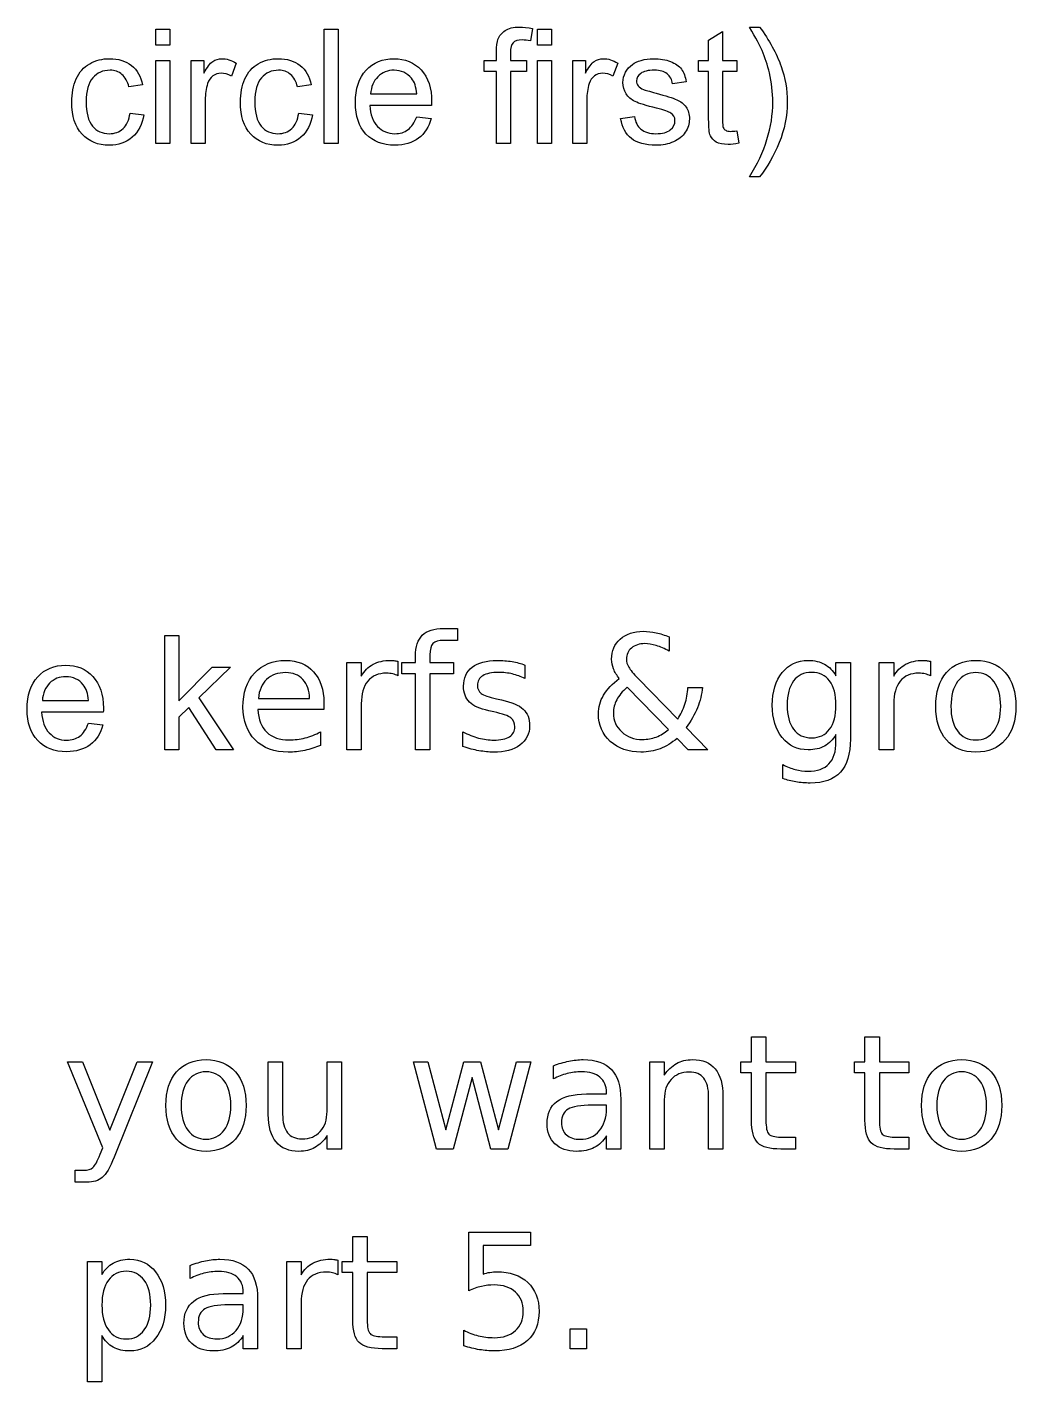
# Model space of a CAD drawing. Extents: x 7 to 424, y 205 to 291.
# Drawn here: x 294.65 to 325.25, y 204.77 to 246.67 of the extents above; entities that cross this region are included whole.
import ezdxf

# ---------------------------------------------------------------- set-up
doc = ezdxf.new("R2010")
doc.units = 0
doc.layers.add('Layer_1', color=7, linetype='CONTINUOUS')

msp = doc.modelspace()

# ---------------------------------------------------------------- linework, layer by layer
at = {"layer": 'Layer_1', "color": 7}
for points in [[(298.637627, 246.111656), (298.637627, 246.610845), (299.071702, 246.610845), (299.071702, 246.111656)], [(303.844203, 243.075509), (303.844203, 246.610845), (304.278279, 246.610845), (304.278279, 243.075509)], [(310.444658, 246.111656), (310.444658, 246.610845), (310.878733, 246.610845), (310.878733, 246.111656)], [(298.637627, 243.075509), (298.637627, 245.63657), (299.071702, 245.63657), (299.071702, 243.075509)], [(310.444658, 243.075509), (310.444658, 245.63657), (310.878733, 245.63657), (310.878733, 243.075509)], [(305.281473, 244.602023)], [(297.836971, 244.013589)], [(303.055613, 244.013589)], [(313.017784, 243.83997)], [(316.608603, 243.463811)], [(317.315199, 242.03612)], [(298.917371, 224.317768), (298.917371, 227.85313), (299.351446, 227.85313), (299.351446, 225.837058), (300.37877, 226.878855), (300.940666, 226.878855), (299.961575, 225.928683), (301.039541, 224.317768), (300.504183, 224.317768), (299.657701, 225.627244), (299.351446, 225.333027), (299.351446, 224.317768)], [(310.056382, 226.939127)], [(324.008496, 227.083828)], [(324.008496, 226.707617)], [(313.557983, 226.52434)], [(295.12396, 225.844281)], [(303.834546, 225.779167)], [(319.680945, 225.699581)], [(300.18827, 214.736597)], [(306.610263, 214.671509), (307.053996, 214.671509), (307.608642, 212.563785), (308.160907, 214.671509), (308.6842, 214.671509), (309.238872, 212.563785), (309.791111, 214.671509), (310.234843, 214.671509), (309.528247, 211.970537), (309.004954, 211.970537), (308.42377, 214.184358), (307.840152, 211.970537), (307.31686, 211.970537)], [(323.570796, 214.736597)], [(300.18827, 214.360412)], [(323.570796, 214.360412)], [(313.022626, 213.511523)], [(316.184185, 213.600767)], [(302.115098, 213.036464)], [(298.476046, 207.144986)], [(301.784713, 207.337921)], [(296.966412, 206.202064)], [(311.455102, 206.409471), (311.963922, 206.409471), (311.963922, 205.796934), (311.455102, 205.796934)]]:
    msp.add_lwpolyline(points, close=True, dxfattribs=at)
for points in [[(310.2903, 246.627725), (310.225186, 246.249107)], [(315.740452, 243.825497), (315.740452, 245.298961), (315.422132, 245.298961), (315.422132, 245.63657), (315.740452, 245.63657), (315.740452, 246.270829), (316.17212, 246.531285), (316.17212, 245.63657), (316.608603, 245.63657), (316.608603, 245.298961), (316.17212, 245.298961), (316.17212, 243.801367)], [(317.004102, 246.671144), (317.315199, 246.671144)], [(299.730065, 243.075509), (299.730065, 245.63657), (300.120722, 245.63657), (300.120722, 245.24832)], [(301.121535, 245.554575), (300.972019, 245.151853)], [(309.176166, 243.075509), (309.176166, 245.298961), (308.792732, 245.298961), (308.792732, 245.63657), (309.176166, 245.63657), (309.176166, 245.909091)], [(309.607834, 245.872869), (309.607834, 245.636517), (310.107023, 245.636517), (310.107023, 245.298909), (309.607834, 245.298909), (309.607834, 243.075456), (309.176166, 243.075509)], [(311.537096, 243.075509), (311.537096, 245.63657), (311.927753, 245.63657), (311.927753, 245.24832)], [(312.928566, 245.554575), (312.77905, 245.151853)], [(298.222839, 244.884174), (297.800802, 244.81906)], [(303.441455, 244.884174), (303.019444, 244.81906)], [(315.048329, 244.975799), (314.623884, 244.917935)], [(300.16414, 244.416338), (300.16414, 243.075509), (299.730065, 243.075509)], [(305.281473, 244.602023), (306.711546, 244.602023)], [(311.971171, 244.416338), (311.971171, 243.075509), (311.537096, 243.075509)], [(297.836971, 244.013589), (298.263823, 243.958133)], [(303.055613, 244.013589), (303.482465, 243.958133)], [(307.167105, 244.2451), (305.257158, 244.2451)], [(306.706519, 243.900242), (306.70673, 243.900242)], [(306.70673, 243.900242), (307.155279, 243.844785)], [(313.017784, 243.83997), (313.447044, 243.907491)], [(316.608603, 243.463759), (316.671309, 243.080324)], [(317.315199, 242.03612), (317.004102, 242.03612)], [(307.965565, 228.070168), (307.965565, 227.70118), (307.54112, 227.70118)], [(307.545936, 228.070168), (307.965565, 228.070168)], [(314.520194, 227.809712), (314.520194, 227.370795)], [(307.116676, 227.257474), (307.116676, 227.018714), (307.847402, 227.018714), (307.847402, 226.673856), (307.116676, 226.673856), (307.116676, 224.317768), (306.670535, 224.317768), (306.670535, 226.673856), (306.246117, 226.673856), (306.246117, 227.018714), (306.670535, 227.018714), (306.670535, 227.206833)], [(304.992098, 225.740591), (304.992098, 224.317768), (304.545958, 224.317768), (304.545958, 227.018714), (304.992098, 227.018714), (304.992098, 226.599111)], [(306.12552, 227.059751), (306.127954, 226.603926)], [(310.056382, 226.939127), (310.056382, 226.519524)], [(319.680945, 226.608742), (319.680945, 227.018714), (320.124677, 227.018714), (320.124677, 224.652968)], [(321.467914, 225.740591), (321.467914, 224.317768), (321.021773, 224.317768), (321.021773, 227.018714), (321.467914, 227.018714), (321.467914, 226.599111)], [(322.601362, 227.059751), (322.60377, 226.603926)], [(313.557984, 226.52434), (314.783057, 225.270321)], [(301.808817, 225.906988), (303.390813, 225.909395)], [(309.178574, 225.89733), (309.330497, 225.863569)], [(314.49609, 224.944777), (313.217941, 226.254253)], [(315.09897, 226.249438), (315.547518, 226.249438)], [(297.009566, 225.487385), (295.099618, 225.487385)], [(295.12396, 225.844281), (296.554033, 225.844281)], [(303.834546, 225.779167), (303.834546, 225.56213), (301.794344, 225.56213)], [(309.089356, 225.4922), (308.934998, 225.528369)], [(296.548953, 225.142527), (296.549191, 225.142527)], [(296.549191, 225.142527), (296.997739, 225.087044)], [(303.730856, 224.874848), (303.730856, 224.455219)], [(308.136777, 224.416643), (308.136777, 224.874848)], [(315.043513, 225.005049), (315.716349, 224.317768), (315.108627, 224.317768), (314.763769, 224.672256)], [(319.680945, 224.573382), (319.680945, 224.792854)], [(318.036268, 223.43271), (318.036268, 223.864378)], [(317.066808, 212.86041), (317.066808, 214.326651), (316.741239, 214.326651), (316.741239, 214.671509), (317.066808, 214.671509), (317.066808, 215.438378), (317.512949, 215.438378)], [(317.512949, 215.438378), (317.512949, 214.671509), (318.426925, 214.671509), (318.426925, 214.326651), (317.512949, 214.326651), (317.512949, 212.86041)], [(320.578041, 212.86041), (320.578041, 214.326651), (320.252497, 214.326651), (320.252497, 214.671509), (320.578041, 214.671509), (320.578041, 215.438378), (321.024181, 215.438378)], [(321.024181, 215.438378), (321.024181, 214.671509), (321.938158, 214.671509), (321.938158, 214.326651), (321.024181, 214.326651), (321.024181, 212.86041)], [(296.913337, 211.81139), (296.992924, 212.013955), (295.900486, 214.671509), (296.370756, 214.671509), (297.214803, 212.55897), (298.058851, 214.671509), (298.529095, 214.671509), (297.342597, 211.719738)], [(302.115098, 213.036464), (302.115098, 214.671509), (302.558831, 214.671509), (302.558831, 213.053344)], [(303.933421, 213.140154), (303.933421, 214.671509), (304.377154, 214.671509), (304.377154, 211.970537), (303.933421, 211.970537), (303.933421, 212.385324)], [(310.939032, 214.138533), (310.939032, 214.548504)], [(314.36827, 213.497077), (314.36827, 211.970537), (313.92213, 211.970537), (313.92213, 214.671509), (314.36827, 214.671509), (314.36827, 214.25188)], [(311.956699, 213.675512), (312.578893, 213.675512), (312.578893, 213.71893)], [(312.578893, 213.229371), (312.578893, 213.328246), (312.137568, 213.328246)], [(313.022626, 213.511523), (313.022626, 211.970537), (312.578893, 211.970537), (312.578893, 212.380509)], [(316.184185, 213.600767), (316.184185, 211.970537), (315.740452, 211.970537), (315.740452, 213.586294)], [(317.971154, 212.341932), (318.426925, 212.341932), (318.426925, 211.970537), (317.971154, 211.970537)], [(321.482387, 212.341932), (321.938158, 212.341932), (321.938158, 211.970537), (321.482387, 211.970537)], [(296.49855, 210.943213), (296.144061, 210.943213), (296.144061, 211.314608), (296.404517, 211.314608)], [(304.729235, 206.686808), (304.729235, 208.153023), (304.403665, 208.153023), (304.403665, 208.49788), (304.729235, 208.49788), (304.729235, 209.264775), (305.175375, 209.264775)], [(305.175375, 209.264775), (305.175375, 208.49788), (306.089352, 208.49788), (306.089352, 208.153023), (305.175375, 208.153023), (305.175375, 206.686808)], [(308.315238, 209.397411), (310.22762, 209.397411), (310.22762, 208.987439), (308.761379, 208.987439), (308.761379, 208.104789)], [(308.315238, 207.588746), (308.315238, 209.397411)], [(296.966412, 206.202064), (296.966412, 204.76961), (296.520272, 204.76961), (296.520272, 208.49788), (296.966412, 208.49788), (296.966412, 208.087909)], [(299.701119, 207.96493), (299.701119, 208.374902)], [(303.130357, 207.219758), (303.130357, 205.796934), (302.684217, 205.796934), (302.684217, 208.49788), (303.130357, 208.49788), (303.130357, 208.078278)], [(304.263806, 208.538917), (304.266214, 208.083093)], [(300.718786, 207.501909), (301.34098, 207.501909), (301.34098, 207.545328)], [(301.34098, 207.055769), (301.34098, 207.154644), (300.899655, 207.154644)], [(301.784713, 207.337921), (301.784713, 205.796934), (301.34098, 205.796934), (301.34098, 206.206906)], [(305.63358, 206.168304), (306.089352, 206.168304), (306.089352, 205.796934), (305.63358, 205.796934)], [(308.163315, 205.881363), (308.163315, 206.370921)]]:
    msp.add_lwpolyline(points, dxfattribs=at)
for points in [[(309.221992, 246.292525), (309.263796, 246.405061), (309.336944, 246.495901), (309.441437, 246.565046)], [(309.441437, 246.565046), (309.547553, 246.635778), (309.695464, 246.671144), (309.88517, 246.671144)], [(309.88517, 246.671144), (310.007355, 246.671144), (310.142398, 246.656671), (310.2903, 246.627725)], [(317.392378, 245.947667), (317.329672, 246.092359), (317.200246, 246.333518), (317.004102, 246.671144)], [(317.315199, 246.671144), (317.617459, 246.267601), (317.840935, 245.862453), (317.985627, 245.455701)], [(309.176166, 245.909091), (309.176166, 246.081123), (309.191441, 246.208934), (309.221992, 246.292525)], [(309.689828, 246.188782), (309.635165, 246.132514), (309.607834, 246.027209), (309.607834, 245.872869)], [(309.969572, 246.273184), (309.837739, 246.273184), (309.744491, 246.24505), (309.689828, 246.188782)], [(310.225186, 246.249107), (310.135157, 246.265158), (310.049952, 246.273184), (309.969572, 246.273184)], [(296.587794, 245.537695), (296.775895, 245.642205), (296.980074, 245.694461), (297.200331, 245.694461)], [(297.200331, 245.694461), (297.478461, 245.694461), (297.705949, 245.62372), (297.882797, 245.482238)], [(300.120722, 245.24832), (300.220399, 245.429983), (300.312042, 245.54976), (300.395651, 245.607651)], [(300.395651, 245.607651), (300.480864, 245.665524), (300.574112, 245.694461), (300.675395, 245.694461)], [(300.675395, 245.694461), (300.821691, 245.694461), (300.970405, 245.647832), (301.121535, 245.554575)], [(301.806409, 245.537695), (301.99451, 245.642205), (302.198689, 245.694461), (302.418946, 245.694461)], [(302.418946, 245.694461), (302.697076, 245.694461), (302.924565, 245.62372), (303.101412, 245.482238)], [(305.141614, 245.337538), (305.363476, 245.575486), (305.651255, 245.694461), (306.00495, 245.694461)], [(306.00495, 245.694461), (306.347391, 245.694461), (306.627135, 245.577903), (306.844181, 245.344787)], [(311.927753, 245.24832), (312.027431, 245.429983), (312.119073, 245.54976), (312.202682, 245.607651)], [(312.202682, 245.607651), (312.287895, 245.665524), (312.381143, 245.694461), (312.482426, 245.694461)], [(312.482426, 245.694461), (312.628723, 245.694461), (312.777436, 245.647832), (312.928566, 245.554575)], [(313.38193, 245.515999), (313.449451, 245.565847), (313.541094, 245.607651), (313.656858, 245.641412)], [(313.656858, 245.641412), (313.77421, 245.676778), (313.899614, 245.694461), (314.033069, 245.694461)], [(314.033069, 245.694461), (314.234029, 245.694461), (314.410065, 245.665524), (314.561178, 245.607651)], [(314.561178, 245.607651), (314.713913, 245.54976), (314.826458, 245.470976), (314.898812, 245.371299)], [(317.621481, 245.253136), (317.566818, 245.494295), (317.49045, 245.725805), (317.392378, 245.947667)], [(296.170599, 245.072266), (296.262233, 245.279665), (296.401298, 245.434807), (296.587794, 245.537695)], [(297.217211, 245.337538), (296.998559, 245.337538), (296.820909, 245.258762), (296.684261, 245.101212)], [(297.586172, 245.20731), (297.48489, 245.294128), (297.361903, 245.337538), (297.217211, 245.337538)], [(297.800802, 244.81906), (297.760621, 244.991092), (297.689078, 245.120509), (297.586172, 245.20731)], [(297.882797, 245.482238), (298.059644, 245.342362), (298.172992, 245.143007), (298.222839, 244.884174)], [(300.398058, 245.159103), (300.322493, 245.102817), (300.268633, 245.024033), (300.236477, 244.92275)], [(300.653672, 245.245913), (300.558828, 245.245913), (300.473623, 245.216976), (300.398058, 245.159103)], [(300.972019, 245.151853), (300.865903, 245.214559), (300.759788, 245.245913), (300.653672, 245.245913)], [(301.389214, 245.072266), (301.480848, 245.279665), (301.619913, 245.434807), (301.806409, 245.537695)], [(302.435826, 245.337538), (302.217175, 245.337538), (302.039524, 245.258762), (301.902876, 245.101212)], [(302.804814, 245.20731), (302.703514, 245.294128), (302.580518, 245.337538), (302.435826, 245.337538)], [(303.019444, 244.81906), (302.979245, 244.991092), (302.907702, 245.120509), (302.804814, 245.20731)], [(303.101412, 245.482238), (303.278277, 245.342362), (303.391625, 245.143007), (303.441455, 244.884174)], [(304.808821, 244.334344), (304.808821, 244.765209), (304.919752, 245.099607), (305.141614, 245.337538)], [(305.50576, 245.13738), (305.370717, 245.003942), (305.295954, 244.82549), (305.281473, 244.602023)], [(306.009765, 245.337538), (305.81041, 245.337538), (305.642409, 245.270819), (305.50576, 245.13738)], [(306.547557, 245.086739), (306.409286, 245.253938), (306.230022, 245.337538), (306.009765, 245.337538)], [(306.844181, 245.344787), (307.061228, 245.111672), (307.169751, 244.783694), (307.169751, 244.360855)], [(312.20509, 245.159103), (312.129525, 245.102817), (312.075664, 245.024033), (312.043508, 244.92275)], [(312.460703, 245.245913), (312.365859, 245.245913), (312.280655, 245.216976), (312.20509, 245.159103)], [(312.77905, 245.151853), (312.672935, 245.214559), (312.566819, 245.245913), (312.460703, 245.245913)], [(313.090147, 244.956511), (313.090147, 245.07067), (313.115865, 245.175974), (313.1673, 245.272424)], [(313.1673, 245.272424), (313.220358, 245.370496), (313.291901, 245.451688), (313.38193, 245.515999)], [(313.63757, 245.238663), (313.552357, 245.172746), (313.50975, 245.095576), (313.50975, 245.007153)], [(314.064396, 245.337538), (313.865041, 245.337538), (313.722766, 245.304579), (313.63757, 245.238663)], [(314.45508, 245.226624), (314.363446, 245.300567), (314.233218, 245.337538), (314.064396, 245.337538)], [(314.623884, 244.917935), (314.604605, 245.049768), (314.548337, 245.152665), (314.45508, 245.226624)], [(314.898812, 245.371299), (314.97115, 245.273226), (315.020988, 245.141393), (315.048329, 244.975799)], [(317.725171, 244.353632), (317.725171, 244.655874), (317.690608, 244.955709), (317.621481, 245.253136)], [(317.985627, 245.455701), (318.109417, 245.105234), (318.171311, 244.73868), (318.171311, 244.356039)], [(296.033121, 244.346382), (296.033121, 244.622907), (296.078947, 244.864868), (296.170599, 245.072266)], [(296.684261, 245.101212), (296.547595, 244.945266), (296.479262, 244.697678), (296.479262, 244.358447)], [(300.236477, 244.92275), (300.188253, 244.76841), (300.16414, 244.599606), (300.16414, 244.416338)], [(301.251763, 244.346382), (301.251763, 244.622907), (301.29758, 244.864868), (301.389214, 245.072266)], [(301.902876, 245.101212), (301.766228, 244.945266), (301.697903, 244.697678), (301.697903, 244.358447)], [(306.711546, 244.602023), (306.692249, 244.817446), (306.637586, 244.979018), (306.547557, 245.086739)], [(312.043508, 244.92275), (311.995284, 244.76841), (311.971171, 244.599606), (311.971171, 244.416338)], [(313.18418, 244.611653), (313.121492, 244.716164), (313.090147, 244.831116), (313.090147, 244.956511)], [(313.50975, 245.007153), (313.50975, 244.950884), (313.527433, 244.900243), (313.562799, 244.855229)], [(313.562799, 244.855229), (313.598165, 244.808609), (313.65363, 244.770024), (313.729195, 244.739474)], [(313.729195, 244.739474), (313.772605, 244.723422), (313.900416, 244.686442), (314.11263, 244.628534)], [(296.351468, 243.360068), (296.139237, 243.589974), (296.033121, 243.918745), (296.033121, 244.346382)], [(296.479262, 244.358447), (296.479262, 244.014401), (296.545178, 243.764405), (296.677011, 243.608459)], [(301.570083, 243.360068), (301.35787, 243.589974), (301.251763, 243.918745), (301.251763, 244.346382)], [(301.697903, 244.358447), (301.697903, 244.014401), (301.76382, 243.764405), (301.895653, 243.608459)], [(305.136799, 243.362476), (304.918147, 243.593986), (304.808821, 243.917942), (304.808821, 244.334344)], [(307.169751, 244.360855), (307.169751, 244.335137), (307.168869, 244.296552), (307.167105, 244.2451)], [(313.463924, 244.368104), (313.34174, 244.427583), (313.248492, 244.508766), (313.18418, 244.611653)], [(314.127102, 244.160698), (313.808773, 244.241078), (313.587714, 244.310214), (313.463924, 244.368104)], [(314.11263, 244.628534), (314.419705, 244.546548), (314.633532, 244.479027), (314.754112, 244.425969)], [(314.754112, 244.425969), (314.876296, 244.374534), (314.971961, 244.298978), (315.041105, 244.1993)], [(317.004102, 242.03612), (317.484815, 242.807821), (317.725171, 243.580325), (317.725171, 244.353632)], [(318.171311, 244.356039), (318.171311, 243.921964), (318.087712, 243.502352), (317.920513, 243.097205)], [(297.619933, 243.53128), (297.734092, 243.635791), (297.806438, 243.79656), (297.836971, 244.013589)], [(298.263823, 243.958133), (298.217204, 243.663916), (298.097427, 243.433208), (297.904493, 243.266009)], [(302.838575, 243.53128), (302.952716, 243.635791), (303.025062, 243.79656), (303.055613, 244.013589)], [(303.482465, 243.958133), (303.435828, 243.663916), (303.316051, 243.433208), (303.123134, 243.266009)], [(305.257158, 244.2451), (305.273209, 243.963759), (305.352787, 243.748327), (305.495891, 243.598802)], [(306.438813, 243.499927), (306.551367, 243.583535), (306.640602, 243.716974), (306.706519, 243.900242)], [(313.447044, 243.907491), (313.471156, 243.735459), (313.537875, 243.603626), (313.647201, 243.511992)], [(314.570835, 244.013589), (314.511357, 244.052183), (314.363446, 244.101219), (314.127102, 244.160698)], [(314.698655, 243.782079), (314.698655, 243.880151), (314.656048, 243.957321), (314.570835, 244.013589)], [(315.041105, 244.1993), (315.110232, 244.099605), (315.144796, 243.975807), (315.144796, 243.827905)], [(296.677011, 243.608459), (296.808844, 243.452514), (296.980868, 243.374541), (297.193081, 243.374541)], [(297.193081, 243.374541), (297.363508, 243.374541), (297.505792, 243.426787), (297.619933, 243.53128)], [(301.895653, 243.608459), (302.027486, 243.452514), (302.199509, 243.374541), (302.411723, 243.374541)], [(302.411723, 243.374541), (302.582132, 243.374541), (302.724416, 243.426787), (302.838575, 243.53128)], [(305.495891, 243.598802), (305.638978, 243.449295), (305.817439, 243.374541), (306.031276, 243.374541)], [(306.031276, 243.374541), (306.190431, 243.374541), (306.326277, 243.416336), (306.438813, 243.499927)], [(307.155279, 243.844785), (307.084529, 243.582724), (306.953498, 243.379348), (306.762187, 243.234656)], [(313.350577, 243.225025), (313.176957, 243.363279), (313.066026, 243.56826), (313.017784, 243.83997)], [(313.647201, 243.511992), (313.758132, 243.420358), (313.912472, 243.374541), (314.110222, 243.374541)], [(314.110222, 243.374541), (314.309577, 243.374541), (314.457487, 243.414731), (314.553955, 243.495112)], [(314.553955, 243.495112), (314.650422, 243.577097), (314.698655, 243.672753), (314.698655, 243.782079)], [(315.144796, 243.827905), (315.144796, 243.683213), (315.102189, 243.546555), (315.016975, 243.417933)], [(315.793501, 243.311835), (315.758135, 243.39382), (315.740452, 243.565041), (315.740452, 243.825497)], [(316.17212, 243.801367), (316.17212, 243.677577), (316.179352, 243.597999), (316.193816, 243.562633)], [(316.193816, 243.562633), (316.209867, 243.527267), (316.234791, 243.499133), (316.268587, 243.478231)], [(316.268587, 243.478231), (316.303953, 243.457329), (316.353791, 243.446878), (316.418103, 243.446878)], [(316.418103, 243.446878), (316.466328, 243.446878), (316.529828, 243.452523), (316.608603, 243.463811)], [(297.197923, 243.017618), (296.847438, 243.017618), (296.565286, 243.131768), (296.351468, 243.360068)], [(297.904493, 243.266009), (297.713181, 243.100415), (297.477658, 243.017618), (297.197923, 243.017618)], [(302.416538, 243.017618), (302.066053, 243.017618), (301.783902, 243.131768), (301.570083, 243.360068)], [(303.123134, 243.266009), (302.931805, 243.100415), (302.696273, 243.017618), (302.416538, 243.017618)], [(306.02908, 243.017618), (305.654482, 243.017618), (305.357056, 243.132571), (305.136799, 243.362476)], [(306.762187, 243.234656), (306.570876, 243.089964), (306.326506, 243.017618), (306.02908, 243.017618)], [(314.11263, 243.017618), (313.779837, 243.017618), (313.525819, 243.086754), (313.350577, 243.225025)], [(314.652829, 243.121308), (314.493674, 243.052182), (314.313607, 243.017618), (314.11263, 243.017618)], [(315.016975, 243.417933), (314.933367, 243.290933), (314.811985, 243.192058), (314.652829, 243.121308)], [(315.976778, 243.116493), (315.889959, 243.16634), (315.828867, 243.231454), (315.793501, 243.311835)], [(316.343332, 243.041748), (316.185781, 243.041748), (316.063596, 243.066663), (315.976778, 243.116493)], [(316.671309, 243.080324), (316.549125, 243.054607), (316.439799, 243.041748), (316.343332, 243.041748)], [(317.920513, 243.097205), (317.754919, 242.692057), (317.553148, 242.338362), (317.315199, 242.03612)], [(306.88035, 227.862761), (307.020226, 228.001032), (307.242088, 228.070168), (307.545936, 228.070168)], [(313.005745, 227.744598), (313.184198, 227.903771), (313.421335, 227.983358), (313.717157, 227.983358)], [(313.717157, 227.983358), (313.850595, 227.983358), (313.983231, 227.968885), (314.115064, 227.93994)], [(306.670535, 227.206833), (306.670535, 227.50747), (306.740474, 227.726113), (306.88035, 227.862761)], [(307.208327, 227.604739), (307.147226, 227.540428), (307.116676, 227.424673), (307.116676, 227.257474)], [(307.54112, 227.70118), (307.381965, 227.70118), (307.271034, 227.669033), (307.208327, 227.604739)], [(312.73804, 227.117589), (312.73804, 227.378044), (312.827275, 227.587048), (313.005745, 227.744598)], [(313.76539, 227.602305), (313.596569, 227.602305), (313.459109, 227.557291), (313.353011, 227.467262)], [(314.119879, 227.542033), (313.992861, 227.582215), (313.874699, 227.602305), (313.76539, 227.602305)], [(314.115064, 227.93994), (314.248502, 227.910995), (314.383545, 227.867585), (314.520194, 227.809712)], [(314.520194, 227.370795), (314.380335, 227.44636), (314.246897, 227.503439), (314.119879, 227.542033)], [(312.798338, 226.820964), (312.758139, 226.922247), (312.73804, 227.021121), (312.73804, 227.117589)], [(313.353011, 227.467262), (313.2485, 227.378838), (313.196245, 227.263885), (313.196245, 227.122404)], [(313.196245, 227.122404), (313.196245, 227.040418), (313.219555, 226.957621), (313.266175, 226.874013)], [(294.984101, 226.579823), (295.205963, 226.817754), (295.493742, 226.936719), (295.847437, 226.936719)], [(295.847437, 226.936719), (296.189878, 226.936719), (296.469622, 226.820162), (296.686669, 226.587046)], [(301.331323, 225.641716), (301.331323, 226.083835), (301.450297, 226.43432), (301.688246, 226.69317)], [(301.688246, 226.69317), (301.9278, 226.953609), (302.25015, 227.083828), (302.655298, 227.083828)], [(302.660113, 226.707617), (302.412516, 226.707617), (302.213964, 226.637687), (302.064457, 226.497829)], [(302.655298, 227.083828), (303.018624, 227.083828), (303.3056, 226.966467), (303.516226, 226.731747)], [(303.185841, 226.490579), (303.054008, 226.635271), (302.878765, 226.707617), (302.660113, 226.707617)], [(303.516226, 226.731747), (303.728439, 226.498631), (303.834546, 226.181105), (303.834546, 225.779167)], [(304.992098, 226.599111), (305.085337, 226.7631), (305.206719, 226.884482), (305.356244, 226.963257)], [(305.771031, 226.688329), (305.520224, 226.688329), (305.327299, 226.606334), (305.192255, 226.442345)], [(305.356244, 226.963257), (305.505751, 227.043638), (305.687423, 227.083828), (305.901259, 227.083828)], [(305.963966, 226.666633), (305.906075, 226.681097), (305.841763, 226.688329), (305.771031, 226.688329)], [(305.901259, 227.083828), (305.93181, 227.083828), (305.965571, 227.081446), (306.002542, 227.076684)], [(306.002542, 227.076684), (306.039513, 227.073509), (306.080506, 227.067865), (306.12552, 227.059751)], [(308.156065, 226.288014), (308.156065, 226.542032), (308.246103, 226.738176), (308.426178, 226.876447)], [(308.426178, 226.876447), (308.606236, 227.014701), (308.861859, 227.083828), (309.193046, 227.083828)], [(309.246095, 226.712459), (309.025839, 226.712459), (308.860245, 226.678698), (308.749314, 226.611176)], [(309.193046, 227.083828), (309.357035, 227.083828), (309.511375, 227.071772), (309.656067, 227.047659)], [(309.665725, 226.664225), (309.530664, 226.696381), (309.390787, 226.712459), (309.246095, 226.712459)], [(309.656067, 227.047659), (309.800759, 227.023547), (309.934197, 226.987369), (310.056382, 226.939127)], [(312.974392, 226.519524), (312.897222, 226.620807), (312.838537, 226.721287), (312.798338, 226.820964)], [(313.266175, 226.874013), (313.314417, 226.792028), (313.411687, 226.67547), (313.557983, 226.52434)], [(317.710698, 225.699581), (317.710698, 226.117587), (317.811981, 226.452796), (318.014546, 226.705209)], [(318.014546, 226.705209), (318.217128, 226.957621), (318.484014, 227.083828), (318.815201, 227.083828)], [(318.923707, 226.712459), (318.685776, 226.712459), (318.500091, 226.624035), (318.366653, 226.447187)], [(318.815201, 227.083828), (319.014556, 227.083828), (319.185777, 227.04444), (319.328864, 226.965665)], [(319.480787, 226.447187), (319.348954, 226.624035), (319.163261, 226.712459), (318.923707, 226.712459)], [(319.328864, 226.965665), (319.47195, 226.88689), (319.589311, 226.767915), (319.680945, 226.608742)], [(321.467914, 226.599111), (321.561171, 226.7631), (321.682553, 226.884482), (321.83206, 226.963257)], [(322.246847, 226.688329), (321.996058, 226.688329), (321.803132, 226.606334), (321.668071, 226.442345)], [(321.83206, 226.963257), (321.981585, 227.043638), (322.163257, 227.083828), (322.377075, 227.083828)], [(322.439781, 226.666633), (322.381908, 226.681097), (322.317597, 226.688329), (322.246847, 226.688329)], [(322.377075, 227.083828), (322.407626, 227.083828), (322.441387, 227.081446), (322.478358, 227.076684)], [(322.478358, 227.076684), (322.515346, 227.073509), (322.556348, 227.067865), (322.601362, 227.059751)], [(322.768976, 225.66582), (322.768976, 226.109561), (322.878293, 226.456827), (323.096927, 226.707617)], [(323.096927, 226.707617), (323.317184, 226.958424), (323.62104, 227.083828), (324.008496, 227.083828)], [(324.008496, 226.707617), (323.770565, 226.707617), (323.582464, 226.614369), (323.444193, 226.427873)], [(324.008496, 227.083828), (324.394347, 227.083828), (324.6974, 226.958424), (324.917657, 226.707617)], [(324.570392, 226.425465), (324.432138, 226.613566), (324.244839, 226.707617), (324.008496, 226.707617)], [(324.917657, 226.707617), (325.137914, 226.456827), (325.248042, 226.109561), (325.248042, 225.66582)], [(294.651308, 225.576602), (294.651308, 226.007467), (294.762239, 226.341874), (294.984101, 226.579823)], [(295.348247, 226.379666), (295.213186, 226.24621), (295.138424, 226.067748), (295.12396, 225.844281)], [(295.852252, 226.579823), (295.652897, 226.579823), (295.484896, 226.513104), (295.348247, 226.379666)], [(296.390044, 226.328998), (296.251773, 226.496215), (296.072509, 226.579823), (295.852252, 226.579823)], [(296.554033, 225.844281), (296.534736, 226.059723), (296.480073, 226.221295), (296.390044, 226.328998)], [(296.686669, 226.587046), (296.903697, 226.35393), (297.012212, 226.025962), (297.012212, 225.60314)], [(302.064457, 226.497829), (301.916537, 226.357952), (301.831324, 226.161005), (301.808817, 225.906988)], [(303.390813, 225.909395), (303.387638, 226.152159), (303.319314, 226.345887), (303.185841, 226.490579)], [(305.192255, 226.442345), (305.058817, 226.279979), (304.992098, 226.046061), (304.992098, 225.740591)], [(306.127954, 226.603926), (306.078107, 226.632872), (306.023444, 226.653774), (305.963966, 226.666633)], [(308.339342, 225.79364), (308.217157, 225.914219), (308.156065, 226.079011), (308.156065, 226.288014)], [(308.749314, 226.611176), (308.639988, 226.543637), (308.585325, 226.442345), (308.585325, 226.307302)], [(308.585325, 226.307302), (308.585325, 226.204414), (308.624713, 226.123223), (308.703488, 226.063727)], [(310.056382, 226.519524), (309.930987, 226.583836), (309.800768, 226.632069), (309.665725, 226.664225)], [(312.489649, 226.00827), (312.59737, 226.189951), (312.758951, 226.360369), (312.974392, 226.519524)], [(318.366653, 226.447187), (318.23482, 226.27034), (318.168904, 226.021138), (318.168904, 225.699581)], [(319.680945, 225.699581), (319.680945, 226.021138), (319.614225, 226.27034), (319.480787, 226.447187)], [(321.668071, 226.442345), (321.534633, 226.279979), (321.467914, 226.046061), (321.467914, 225.740591)], [(322.60377, 226.603926), (322.553923, 226.632872), (322.49926, 226.653774), (322.439781, 226.666633)], [(323.444193, 226.427873), (323.305939, 226.243), (323.236812, 225.988982), (323.236812, 225.66582)], [(324.777799, 225.66582), (324.777799, 225.985754), (324.708663, 226.238969), (324.570392, 226.425465)], [(308.703488, 226.063727), (308.782281, 226.005853), (308.940643, 225.950388), (309.178574, 225.89733)], [(309.330497, 225.863569), (309.645616, 225.796048), (309.869092, 225.700392), (310.000925, 225.576602)], [(312.328094, 225.429494), (312.328094, 225.635287), (312.381946, 225.828212), (312.489649, 226.00827)], [(312.894805, 225.863569), (312.827284, 225.734964), (312.793523, 225.599921), (312.793523, 225.458439)], [(313.217941, 226.254253), (313.071644, 226.124025), (312.963932, 225.993797), (312.894805, 225.863569)], [(315.004937, 225.728526), (315.057977, 225.892515), (315.089321, 226.066152), (315.09897, 226.249438)], [(315.547518, 226.249438), (315.528239, 226.037207), (315.476795, 225.827401), (315.393186, 225.62002)], [(294.979259, 224.604735), (294.760625, 224.836245), (294.651308, 225.160201), (294.651308, 225.576602)], [(295.099618, 225.487385), (295.11567, 225.206027), (295.195248, 224.990594), (295.338352, 224.841087)], [(297.012212, 225.60314), (297.012212, 225.577405), (297.01133, 225.53882), (297.009566, 225.487385)], [(301.707534, 224.624023), (301.456727, 224.87483), (301.331323, 225.214061), (301.331323, 225.641716)], [(301.794344, 225.56213), (301.813641, 225.256659), (301.905284, 225.023544), (302.069272, 224.862783)], [(308.934998, 225.528369), (308.660079, 225.586242), (308.461526, 225.674666), (308.339342, 225.79364)], [(309.622306, 225.306516), (309.541926, 225.370809), (309.364276, 225.432704), (309.089356, 225.4922)], [(310.000925, 225.576602), (310.134363, 225.454418), (310.201082, 225.283197), (310.201082, 225.06294)], [(312.793523, 225.458439), (312.793523, 225.223719), (312.878728, 225.028377), (313.049137, 224.872414)], [(314.783057, 225.270321), (314.877919, 225.413407), (314.951879, 225.566142), (315.004937, 225.728526)], [(315.393186, 225.62002), (315.309578, 225.412622), (315.19302, 225.207632), (315.043513, 225.005049)], [(318.014546, 224.696386), (317.811981, 224.948799), (317.710698, 225.283197), (317.710698, 225.699581)], [(318.168904, 225.699581), (318.168904, 225.379646), (318.23482, 225.131256), (318.366653, 224.954408)], [(319.480787, 224.954408), (319.614225, 225.131256), (319.680945, 225.379646), (319.680945, 225.699581)], [(323.096927, 224.624023), (322.878293, 224.876435), (322.768976, 225.223701), (322.768976, 225.66582)], [(323.236812, 225.66582), (323.236812, 225.342675), (323.305136, 225.087855), (323.441785, 224.901359)], [(324.570392, 224.903767), (324.708663, 225.090263), (324.777799, 225.34428), (324.777799, 225.66582)], [(325.248042, 225.66582), (325.248042, 225.223701), (325.137914, 224.876435), (324.917657, 224.624023)], [(296.281274, 224.742212), (296.39381, 224.825803), (296.483036, 224.959241), (296.548953, 225.142527)], [(296.997739, 225.087044), (296.927007, 224.825), (296.795986, 224.621624), (296.604674, 224.476915)], [(309.576481, 224.725332), (309.689017, 224.797669), (309.745285, 224.898951), (309.745285, 225.029179)], [(309.745285, 225.029179), (309.745285, 225.149759), (309.704292, 225.242204), (309.622306, 225.306516)], [(310.201082, 225.06294), (310.201082, 224.812133), (310.101405, 224.613581), (309.90205, 224.467284)], [(312.697056, 224.578224), (312.451081, 224.800085), (312.328094, 225.083842), (312.328094, 225.429494)], [(295.87154, 224.259877), (295.496943, 224.259877), (295.199516, 224.37483), (294.979259, 224.604735)], [(295.338352, 224.841087), (295.481439, 224.691562), (295.6599, 224.6168), (295.873736, 224.6168)], [(295.873736, 224.6168), (296.032892, 224.6168), (296.168738, 224.658604), (296.281274, 224.742212)], [(302.732451, 224.247838), (302.301585, 224.247838), (301.959947, 224.373233), (301.707534, 224.624023)], [(302.069272, 224.862783), (302.234866, 224.70361), (302.464772, 224.624023), (302.758988, 224.624023)], [(302.758988, 224.624023), (302.929398, 224.624023), (303.094189, 224.644925), (303.253362, 224.686729)], [(303.253362, 224.686729), (303.414123, 224.728533), (303.573288, 224.79124), (303.730856, 224.874848)], [(308.136777, 224.874848), (308.300766, 224.789634), (308.462338, 224.725323), (308.621493, 224.681914)], [(308.621493, 224.681914), (308.780667, 224.64011), (308.938226, 224.619208), (309.094172, 224.619208)], [(309.094172, 224.619208), (309.303175, 224.619208), (309.463944, 224.654582), (309.576481, 224.725332)], [(313.049137, 224.872414), (313.219564, 224.716468), (313.433391, 224.638496), (313.690619, 224.638496)], [(313.690619, 224.638496), (313.843354, 224.638496), (313.986441, 224.663419), (314.119879, 224.713267)], [(314.119879, 224.713267), (314.253317, 224.764702), (314.378721, 224.841872), (314.49609, 224.944777)], [(314.763769, 224.672256), (314.59657, 224.52917), (314.421328, 224.42226), (314.238042, 224.351529)], [(318.815201, 224.317768), (318.484014, 224.317768), (318.217128, 224.443974), (318.014546, 224.696386)], [(318.366653, 224.954408), (318.500091, 224.777561), (318.685776, 224.689137), (318.923707, 224.689137)], [(318.923707, 224.689137), (319.163261, 224.689137), (319.348954, 224.777561), (319.480787, 224.954408)], [(319.680945, 224.792854), (319.589311, 224.63368), (319.47195, 224.514706), (319.328864, 224.435931)], [(320.124677, 224.652968), (320.124677, 224.193158), (320.022583, 223.851519), (319.818396, 223.628052)], [(324.008496, 224.247838), (323.62104, 224.247838), (323.317184, 224.373233), (323.096927, 224.624023)], [(323.441785, 224.901359), (323.580056, 224.716468), (323.76896, 224.624023), (324.008496, 224.624023)], [(324.008496, 224.624023), (324.244839, 224.624023), (324.432138, 224.717271), (324.570392, 224.903767)], [(324.917657, 224.624023), (324.6974, 224.373233), (324.394347, 224.247838), (324.008496, 224.247838)], [(296.604674, 224.476915), (296.413345, 224.332223), (296.168967, 224.259877), (295.87154, 224.259877)], [(303.241297, 224.300887), (303.074098, 224.265521), (302.904483, 224.247838), (302.732451, 224.247838)], [(303.730856, 224.455219), (303.571682, 224.387697), (303.408496, 224.336253), (303.241297, 224.300887)], [(308.631151, 224.29123), (308.475205, 224.31857), (308.310414, 224.360374), (308.136777, 224.416643)], [(309.084514, 224.247838), (308.939823, 224.247838), (308.788701, 224.262302), (308.631151, 224.29123)], [(309.90205, 224.467284), (309.704301, 224.320987), (309.431789, 224.247838), (309.084514, 224.247838)], [(313.647201, 224.247838), (313.259745, 224.247838), (312.94303, 224.357967), (312.697056, 224.578224)], [(314.238042, 224.351529), (314.054774, 224.282402), (313.857827, 224.247838), (313.647201, 224.247838)], [(319.328864, 224.435931), (319.185777, 224.357155), (319.014556, 224.317768), (318.815201, 224.317768)], [(319.463907, 223.8861), (319.608599, 224.037212), (319.680945, 224.266306), (319.680945, 224.573382)], [(318.036268, 223.864378), (318.166478, 223.793646), (318.295092, 223.741399), (318.42211, 223.707639)], [(318.81036, 223.656997), (319.101366, 223.656997), (319.319215, 223.733365), (319.463907, 223.8861)], [(318.43899, 223.326612), (318.300719, 223.349119), (318.166478, 223.384485), (318.036268, 223.43271)], [(318.42211, 223.707639), (318.54911, 223.673878), (318.678526, 223.656997), (318.81036, 223.656997)], [(319.818396, 223.628052), (319.614225, 223.40298), (319.301532, 223.290444), (318.880315, 223.290444)], [(318.880315, 223.290444), (318.72437, 223.290444), (318.577262, 223.3025), (318.43899, 223.326612)], [(299.276675, 214.360412), (299.496932, 214.611202), (299.800797, 214.736597), (300.18827, 214.736597)], [(300.18827, 214.736597), (300.574121, 214.736597), (300.877175, 214.611202), (301.097431, 214.360412)], [(310.939032, 214.548504), (311.101398, 214.611211), (311.258948, 214.657839), (311.411683, 214.68839)], [(311.411683, 214.68839), (311.564419, 214.720528), (311.713132, 214.736597), (311.857824, 214.736597)], [(311.857824, 214.736597), (312.248508, 214.736597), (312.540308, 214.635314), (312.733224, 214.432749)], [(314.36827, 214.25188), (314.474368, 214.414264), (314.59896, 214.535646), (314.742047, 214.616026)], [(314.742047, 214.616026), (314.886756, 214.696406), (315.053162, 214.736597), (315.241263, 214.736597)], [(315.241263, 214.736597), (315.551548, 214.736597), (315.786269, 214.640138), (315.945425, 214.447222)], [(322.659227, 214.360412), (322.879484, 214.611202), (323.18334, 214.736597), (323.570796, 214.736597)], [(323.570796, 214.736597), (323.956646, 214.736597), (324.2597, 214.611202), (324.479957, 214.360412)], [(298.948724, 213.318615), (298.948724, 213.762339), (299.058041, 214.109605), (299.276675, 214.360412)], [(300.18827, 214.360412), (299.950322, 214.360412), (299.762212, 214.267164), (299.62394, 214.080668)], [(300.750166, 214.07826), (300.611895, 214.266362), (300.424596, 214.360412), (300.18827, 214.360412)], [(301.097431, 214.360412), (301.317671, 214.109605), (301.42779, 213.762339), (301.42779, 213.318615)], [(311.361042, 214.304929), (311.214745, 214.267958), (311.074075, 214.212492), (310.939032, 214.138533)], [(311.811998, 214.360412), (311.657658, 214.360412), (311.507339, 214.341918), (311.361042, 214.304929)], [(312.376301, 214.191608), (312.242863, 214.304144), (312.054762, 214.360412), (311.811998, 214.360412)], [(312.578893, 213.71893), (312.578893, 213.9231), (312.511362, 214.080659), (312.376301, 214.191608)], [(312.733224, 214.432749), (312.926159, 214.230184), (313.022626, 213.923109), (313.022626, 213.511523)], [(314.57565, 214.121652), (314.437397, 213.968917), (314.36827, 213.760725), (314.36827, 213.497077)], [(315.142388, 214.350755), (314.902834, 214.350755), (314.713922, 214.274387), (314.57565, 214.121652)], [(315.590936, 214.160255), (315.491259, 214.287255), (315.341743, 214.350755), (315.142388, 214.350755)], [(315.740452, 213.586294), (315.740452, 213.841917), (315.690613, 214.033237), (315.590936, 214.160255)], [(315.945425, 214.447222), (316.104598, 214.25591), (316.184185, 213.973759), (316.184185, 213.600767)], [(322.331249, 213.318615), (322.331249, 213.762339), (322.440575, 214.109605), (322.659227, 214.360412)], [(323.570796, 214.360412), (323.332865, 214.360412), (323.144764, 214.267164), (323.006492, 214.080668)], [(324.132691, 214.07826), (323.994438, 214.266362), (323.807139, 214.360412), (323.570796, 214.360412)], [(324.479957, 214.360412), (324.700214, 214.109605), (324.810342, 213.762339), (324.810342, 213.318615)], [(299.62394, 214.080668), (299.485687, 213.895777), (299.41656, 213.64176), (299.41656, 213.318615)], [(300.957546, 213.318615), (300.957546, 213.638549), (300.888419, 213.891764), (300.750166, 214.07826)], [(323.006492, 214.080668), (322.868239, 213.895777), (322.799112, 213.64176), (322.799112, 213.318615)], [(324.340098, 213.318615), (324.340098, 213.638549), (324.270963, 213.891764), (324.132691, 214.07826)], [(299.276675, 212.276818), (299.058041, 212.529231), (298.948724, 212.876496), (298.948724, 213.318615)], [(299.41656, 213.318615), (299.41656, 212.995453), (299.484884, 212.740624), (299.621533, 212.554128)], [(300.750166, 212.556562), (300.888419, 212.743058), (300.957546, 212.997076), (300.957546, 213.318615)], [(301.42779, 213.318615), (301.42779, 212.876496), (301.317671, 212.529231), (301.097431, 212.276818)], [(310.741282, 212.75672), (310.741282, 213.060567), (310.842565, 213.289661), (311.04513, 213.444001)], [(311.04513, 213.444001), (311.2493, 213.598342), (311.553156, 213.675512), (311.956699, 213.675512)], [(312.137568, 213.328246), (311.779057, 213.328246), (311.530667, 213.287253), (311.392395, 213.205268)], [(322.659227, 212.276818), (322.440575, 212.529231), (322.331249, 212.876496), (322.331249, 213.318615)], [(322.799112, 213.318615), (322.799112, 212.995453), (322.867436, 212.740624), (323.004085, 212.554128)], [(324.132691, 212.556562), (324.270963, 212.743058), (324.340098, 212.997076), (324.340098, 213.318615)], [(324.810342, 213.318615), (324.810342, 212.876496), (324.700214, 212.529231), (324.479957, 212.276818)], [(302.35624, 212.189982), (302.195479, 212.382916), (302.115098, 212.665077), (302.115098, 213.036464)], [(302.558831, 213.053344), (302.558831, 212.797704), (302.60867, 212.605581), (302.708347, 212.476976)], [(303.723606, 212.515552), (303.863483, 212.668287), (303.933421, 212.876488), (303.933421, 213.140154)], [(311.392395, 213.205268), (311.254124, 213.123265), (311.184989, 212.983388), (311.184989, 212.785639)], [(312.354606, 212.532432), (312.50413, 212.707675), (312.578893, 212.939988), (312.578893, 213.229371)], [(317.26215, 212.161063), (317.131922, 212.289668), (317.066808, 212.522784), (317.066808, 212.86041)], [(317.512949, 212.86041), (317.512949, 212.640153), (317.542688, 212.498671), (317.602166, 212.435965)], [(320.773383, 212.161063), (320.643155, 212.289668), (320.578041, 212.522784), (320.578041, 212.86041)], [(321.024181, 212.86041), (321.024181, 212.640153), (321.053929, 212.498671), (321.113425, 212.435965)], [(299.621533, 212.554128), (299.759804, 212.369255), (299.948716, 212.276818), (300.18827, 212.276818)], [(300.18827, 212.276818), (300.424596, 212.276818), (300.611895, 212.370066), (300.750166, 212.556562)], [(302.708347, 212.476976), (302.808024, 212.349958), (302.95754, 212.286449), (303.156895, 212.286449)], [(303.156895, 212.286449), (303.396449, 212.286449), (303.585353, 212.362817), (303.723606, 212.515552)], [(310.984831, 212.132118), (310.822465, 212.288063), (310.741282, 212.496264), (310.741282, 212.75672)], [(311.184989, 212.785639), (311.184989, 212.628088), (311.236441, 212.502693), (311.339346, 212.409454)], [(311.763765, 212.271976), (312.009756, 212.271976), (312.206704, 212.358795), (312.354606, 212.532432)], [(323.004085, 212.554128), (323.142338, 212.369255), (323.331242, 212.276818), (323.570796, 212.276818)], [(323.570796, 212.276818), (323.807139, 212.276818), (323.994438, 212.370066), (324.132691, 212.556562)], [(300.18827, 211.900607), (299.800797, 211.900607), (299.496932, 212.026011), (299.276675, 212.276818)], [(301.097431, 212.276818), (300.877175, 212.026011), (300.574121, 211.900607), (300.18827, 211.900607)], [(303.062836, 211.900607), (302.75255, 211.900607), (302.517018, 211.997066), (302.35624, 212.189982)], [(303.933421, 212.385324), (303.8257, 212.221335), (303.700296, 212.099151), (303.55721, 212.01877)], [(311.645602, 211.900607), (311.369077, 211.900607), (311.14882, 211.977777), (310.984831, 212.132118)], [(311.339346, 212.409454), (311.443839, 212.317802), (311.585312, 212.271976), (311.763765, 212.271976)], [(312.578893, 212.380509), (312.47761, 212.21652), (312.351404, 212.095138), (312.200274, 212.016363)], [(317.971154, 211.970537), (317.628713, 211.970537), (317.392378, 212.034045), (317.26215, 212.161063)], [(317.602166, 212.435965), (317.663267, 212.373277), (317.786263, 212.341932), (317.971154, 212.341932)], [(321.482387, 211.970537), (321.139945, 211.970537), (320.903611, 212.034045), (320.773383, 212.161063)], [(321.113425, 212.435965), (321.174509, 212.373277), (321.297496, 212.341932), (321.482387, 212.341932)], [(323.570796, 211.900607), (323.18334, 211.900607), (322.879484, 212.026011), (322.659227, 212.276818)], [(324.479957, 212.276818), (324.2597, 212.026011), (323.956646, 211.900607), (323.570796, 211.900607)], [(296.689076, 211.401418), (296.756598, 211.459291), (296.831351, 211.595948), (296.913337, 211.81139)], [(297.342597, 211.719738), (297.217202, 211.398199), (297.095018, 211.188393), (296.976043, 211.090321)], [(303.55721, 212.01877), (303.415728, 211.939995), (303.250937, 211.900607), (303.062836, 211.900607)], [(312.200274, 212.016363), (312.049144, 211.939192), (311.864253, 211.900607), (311.645602, 211.900607)], [(296.404517, 211.314608), (296.526701, 211.314608), (296.621555, 211.343545), (296.689076, 211.401418)], [(296.976043, 211.090321), (296.857069, 210.992249), (296.697904, 210.943213), (296.49855, 210.943213)], [(296.966412, 208.087909), (297.059652, 208.248687), (297.177012, 208.367661), (297.318493, 208.444831)], [(297.318493, 208.444831), (297.46158, 208.523607), (297.631998, 208.562994), (297.829748, 208.562994)], [(297.829748, 208.562994), (298.157725, 208.562994), (298.423799, 208.432775), (298.627969, 208.172337)], [(299.701119, 208.374902), (299.863503, 208.437591), (300.021054, 208.48421), (300.173771, 208.514761)], [(300.173771, 208.514761), (300.326506, 208.546917), (300.47522, 208.562994), (300.619911, 208.562994)], [(300.619911, 208.562994), (301.010595, 208.562994), (301.302395, 208.461712), (301.495312, 208.259147)], [(301.495312, 208.259147), (301.688246, 208.056564), (301.784713, 207.749489), (301.784713, 207.337921)], [(303.130357, 208.078278), (303.223614, 208.242266), (303.344996, 208.363648), (303.494504, 208.442424)], [(303.494504, 208.442424), (303.644028, 208.522804), (303.8257, 208.562994), (304.039519, 208.562994)], [(304.039519, 208.562994), (304.070069, 208.562994), (304.103839, 208.560613), (304.140828, 208.555851)], [(304.140828, 208.555851), (304.177799, 208.552676), (304.218792, 208.547031), (304.263806, 208.538917)], [(297.16657, 207.911881), (297.033132, 207.72699), (296.966412, 207.471359), (296.966412, 207.144986)], [(297.721216, 208.191625), (297.486495, 208.191625), (297.301613, 208.098377), (297.16657, 207.911881)], [(298.273481, 207.911881), (298.140042, 208.098377), (297.955954, 208.191625), (297.721216, 208.191625)], [(298.476046, 207.144986), (298.476046, 207.471359), (298.408524, 207.72699), (298.273481, 207.911881)], [(298.627969, 208.172337), (298.833762, 207.911881), (298.936659, 207.569431), (298.936659, 207.144986)], [(300.12313, 208.131327), (299.976833, 208.094356), (299.836163, 208.03889), (299.701119, 207.96493)], [(300.574112, 208.186783), (300.419772, 208.186783), (300.269444, 208.168298), (300.12313, 208.131327)], [(301.138415, 208.017979), (301.004977, 208.130515), (300.816876, 208.186783), (300.574112, 208.186783)], [(301.34098, 207.545328), (301.34098, 207.749498), (301.273459, 207.907048), (301.138415, 208.017979)], [(303.330541, 207.921512), (303.197085, 207.759146), (303.130357, 207.525228), (303.130357, 207.219758)], [(303.909317, 208.167495), (303.65851, 208.167495), (303.465585, 208.085501), (303.330541, 207.921512)], [(304.102225, 208.145799), (304.044352, 208.160263), (303.980049, 208.167495), (303.909317, 208.167495)], [(304.266214, 208.083093), (304.216384, 208.112039), (304.161721, 208.132941), (304.102225, 208.145799)], [(308.761379, 208.104789), (308.832111, 208.128919), (308.902851, 208.146611), (308.973601, 208.157864)], [(308.973601, 208.157864), (309.044333, 208.170741), (309.115074, 208.177179), (309.185823, 208.177179)], [(309.185823, 208.177179), (309.587743, 208.177179), (309.906063, 208.067051), (310.140784, 207.846794)], [(310.140784, 207.846794), (310.375522, 207.626537), (310.492891, 207.328307), (310.492891, 206.952105)], [(299.807217, 207.270399), (300.011405, 207.424739), (300.315261, 207.501909), (300.718786, 207.501909)], [(308.710737, 207.723789), (308.582115, 207.694861), (308.450282, 207.649847), (308.315238, 207.588746)], [(309.101395, 207.767207), (308.971184, 207.767207), (308.840965, 207.752734), (308.710737, 207.723789)], [(309.762165, 207.547762), (309.599799, 207.694059), (309.379542, 207.767207), (309.101395, 207.767207)], [(310.005741, 206.952105), (310.005741, 207.202895), (309.924549, 207.401447), (309.762165, 207.547762)], [(296.966412, 207.144986), (296.966412, 206.818632), (297.033132, 206.562206), (297.16657, 206.37571)], [(298.273481, 206.37571), (298.408524, 206.562206), (298.476046, 206.818632), (298.476046, 207.144986)], [(298.936659, 207.144986), (298.936659, 206.72056), (298.833762, 206.378118), (298.627969, 206.117662)], [(299.50337, 206.583091), (299.50337, 206.886956), (299.604652, 207.116059), (299.807217, 207.270399)], [(300.154483, 207.031665), (300.016229, 206.949662), (299.947102, 206.809786), (299.947102, 206.612036)], [(300.899655, 207.154644), (300.541145, 207.154644), (300.292754, 207.113651), (300.154483, 207.031665)], [(301.116693, 206.35883), (301.266218, 206.534072), (301.34098, 206.766385), (301.34098, 207.055769)], [(299.746945, 205.958515), (299.584562, 206.114461), (299.50337, 206.322653), (299.50337, 206.583091)], [(299.947102, 206.612036), (299.947102, 206.454486), (299.998546, 206.329082), (300.101434, 206.235825)], [(304.924576, 205.987434), (304.794349, 206.116057), (304.729235, 206.349182), (304.729235, 206.686808)], [(305.175375, 206.686808), (305.175375, 206.466551), (305.205114, 206.325069), (305.264592, 206.262363)], [(309.762165, 206.356449), (309.924549, 206.502746), (310.005741, 206.701298), (310.005741, 206.952105)], [(310.492891, 206.952105), (310.492891, 206.564649), (310.372312, 206.263201), (310.131153, 206.047759)], [(297.318493, 205.84276), (297.177012, 205.921535), (297.059652, 206.041304), (296.966412, 206.202064)], [(297.16657, 206.37571), (297.301613, 206.19082), (297.486495, 206.098374), (297.721216, 206.098374)], [(297.721216, 206.098374), (297.955954, 206.098374), (298.140042, 206.19082), (298.273481, 206.37571)], [(300.101434, 206.235825), (300.205944, 206.144191), (300.347426, 206.098374), (300.525879, 206.098374)], [(300.525879, 206.098374), (300.771853, 206.098374), (300.968791, 206.185193), (301.116693, 206.35883)], [(301.34098, 206.206906), (301.239698, 206.042918), (301.113492, 205.921535), (300.962362, 205.84276)], [(305.264592, 206.262363), (305.325694, 206.199657), (305.44869, 206.168304), (305.63358, 206.168304)], [(308.163315, 206.370921), (308.308006, 206.292129), (308.457522, 206.233444), (308.611863, 206.194868)], [(308.611863, 206.194868), (308.766203, 206.156274), (308.92938, 206.136977), (309.101395, 206.136977)], [(309.101395, 206.136977), (309.379542, 206.136977), (309.599799, 206.210134), (309.762165, 206.356449)], [(297.829748, 205.727005), (297.631998, 205.727005), (297.46158, 205.76559), (297.318493, 205.84276)], [(298.627969, 206.117662), (298.423799, 205.857224), (298.157725, 205.727005), (297.829748, 205.727005)], [(300.407716, 205.727005), (300.131191, 205.727005), (299.910934, 205.804175), (299.746945, 205.958515)], [(300.962362, 205.84276), (300.811232, 205.76559), (300.62635, 205.727005), (300.407716, 205.727005)], [(305.63358, 205.796934), (305.291139, 205.796934), (305.054804, 205.860434), (304.924576, 205.987434)], [(308.648031, 205.765608), (308.492086, 205.791325), (308.330514, 205.82991), (308.163315, 205.881363)], [(309.111052, 205.727031), (308.959922, 205.727031), (308.805582, 205.73989), (308.648031, 205.765608)], [(310.131153, 206.047759), (309.889994, 205.833941), (309.549961, 205.727031), (309.111052, 205.727031)]]:
    msp.add_open_spline(points, degree=3, dxfattribs=at)

doc.saveas('drawing.dxf')
